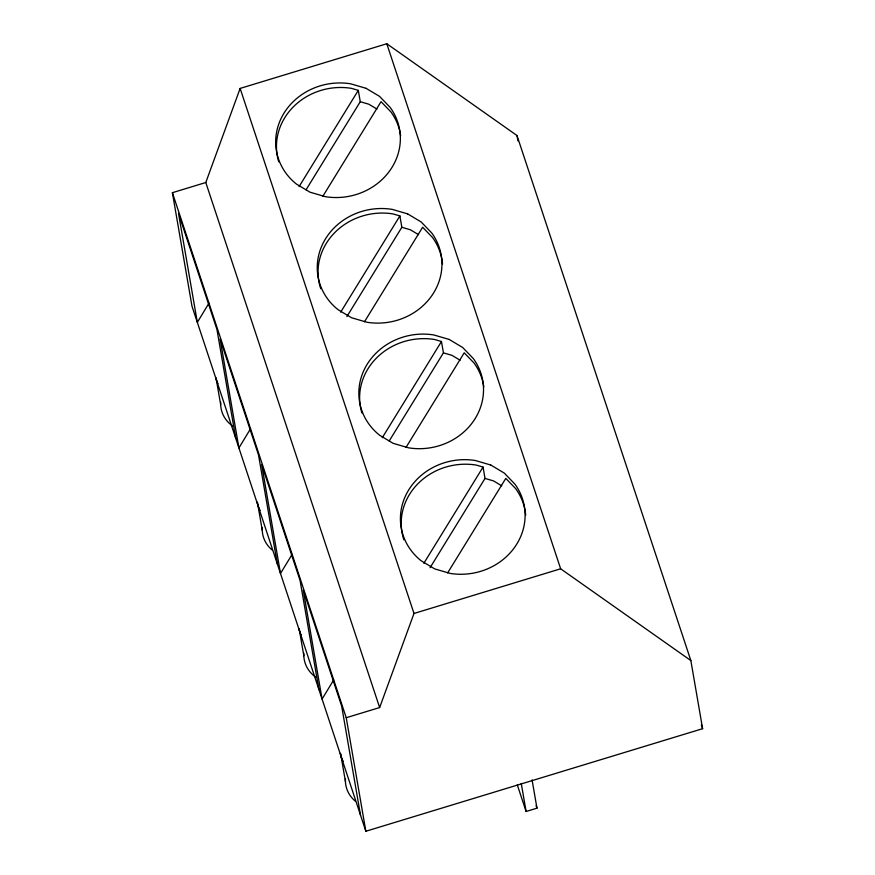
<?xml version="1.0" encoding="UTF-8"?>
<svg xmlns="http://www.w3.org/2000/svg" width="875" height="875" viewBox="0 0 875 875"><rect width="100%" height="100%" fill="white"/><g stroke="black" fill="none" stroke-linecap="round" stroke-linejoin="round"><path stroke-width="1.31" d="M205.789 182.514L240.133 88.419L386.794 43.75L516.994 135.537L690.856 660.57L702.614 728.689L365.848 831.25L191.986 306.206L172.386 192.697L205.789 182.514L379.641 707.558L346.238 717.73L365.848 831.25M379.641 707.558L413.995 613.462L240.133 88.419M208.972 303.177L197.334 322.35L178.511 213.38L216.934 329.405L235.758 438.386M250.556 428.75L238.919 447.923L220.095 338.953L258.519 454.978L277.342 563.959M292.141 554.334L280.492 573.497L261.669 464.527L300.092 580.552L318.916 689.533M333.725 679.908L322.077 699.07L303.253 590.1L341.677 706.125L360.5 815.106M299.097 186.583L358.302 90.355L351.466 88.353A62.497 57.138 -9.8 0 0 278.742 161.82M306.053 189.809L360.27 101.708L358.302 90.355M322.897 196.186L381.052 101.675L390.928 111.912A62.497 57.138 -9.8 0 1 400.641 135.734M340.681 312.156L399.886 215.928L393.05 213.927A62.497 57.138 -9.8 0 0 320.742 288.684M346.916 316.553L401.844 227.281L399.886 215.928M364.481 321.759L422.636 227.248L432.502 237.486A62.497 57.138 -9.8 0 1 442.531 264.009M382.266 437.73L441.47 341.502L434.623 339.5A62.497 57.138 -9.8 0 0 361.911 412.967M389.211 440.967L443.428 352.855L441.47 341.502M406.066 447.333L464.22 352.822L474.086 363.059A62.497 57.138 -9.8 0 1 483.798 386.881M423.839 563.303L483.055 467.075L476.208 465.073A62.497 57.138 -9.8 0 0 403.9 539.831M430.084 567.7L485.012 478.428L483.055 467.075M447.639 572.906L505.794 478.395L515.67 488.633A62.497 57.138 -9.8 0 1 525.689 515.156M413.995 613.462L560.645 568.794L690.856 660.57M517.289 784.853L526.105 811.486L536.966 808.172L532.077 779.887M360.27 101.708L368.791 104.202L376.961 109.069M401.844 227.281L410.375 229.775L418.545 234.653M443.428 352.855L451.959 355.348L460.119 360.227M485.012 478.428L493.544 480.922L501.703 485.8M701.334 724.795L702.614 728.689M386.794 43.75L560.645 568.794M536.123 805.634L536.966 808.172M172.386 192.697L346.238 717.73M516.994 135.537L517.923 140.875M521.259 783.475L526.105 811.486M340.605 753.55L345.417 781.364M299.25 629.3L303.833 655.791M257.447 502.403L262.248 530.217M216.092 378.153L220.664 404.644M260.094 510.366A31.281 28.591 -9.8 0 1 257.152 502.152M272.07 549.938A31.281 28.591 -9.8 0 1 262.281 527.723M232.542 425.939A31.281 28.591 -9.8 0 1 220.697 402.139M217.919 383.677A31.281 28.591 -9.8 0 1 215.819 377.803M343.252 761.513A31.281 28.591 -9.8 0 1 340.309 753.298M301.087 634.823A31.281 28.591 -9.8 0 1 298.988 628.95M315.711 677.086A31.281 28.591 -9.8 0 1 303.866 653.297M355.228 801.084A31.281 28.591 -9.8 0 1 345.45 778.87M366.045 88.309L350.678 83.814A62.497 57.138 -9.8 0 0 282.33 116.036A62.497 57.138 -9.8 0 0 296.527 184.144L309.991 192.183L325.358 196.678A62.497 57.138 -9.8 0 0 389.572 171.019A62.497 57.138 -9.8 0 0 390.141 107.373L379.509 96.337L366.045 88.309M407.63 213.883L392.262 209.387A62.497 57.138 -9.8 0 0 323.903 241.609A62.497 57.138 -9.8 0 0 338.111 309.717L351.575 317.756L366.942 322.252A62.497 57.138 -9.8 0 0 431.156 296.592A62.497 57.138 -9.8 0 0 431.725 232.947L421.094 221.911L407.63 213.883M449.214 339.456L433.847 334.961A62.497 57.138 -9.8 0 0 365.488 367.183A62.497 57.138 -9.8 0 0 379.695 435.291L393.148 443.33L408.527 447.825A62.497 57.138 -9.8 0 0 472.741 422.177A62.497 57.138 -9.8 0 0 473.298 358.52L462.667 347.495L449.214 339.456M490.798 465.03L475.42 460.534A62.497 57.138 -9.8 0 0 407.072 492.756A62.497 57.138 -9.8 0 0 421.269 560.864L434.733 568.903L450.1 573.398A62.497 57.138 -9.8 0 0 514.325 547.75A62.497 57.138 -9.8 0 0 514.883 484.094L504.252 473.069L490.798 465.03"/></g></svg>
